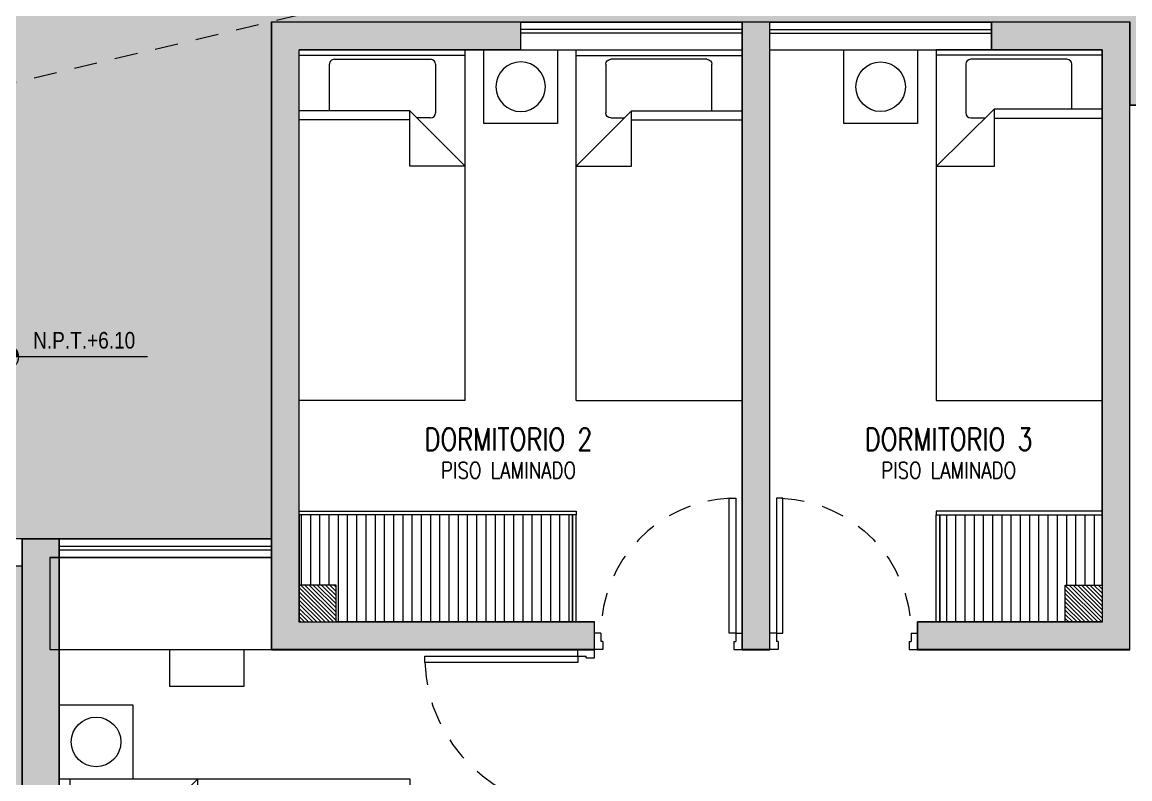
# Model space of a CAD drawing. Header units: millimetres. Extents: x 3738 to 3833, y 1327 to 1657.
# Drawn here: x 3768.47 to 3774.47, y 1491.49 to 1495.59 of the extents above; entities that cross this region are included whole.
import ezdxf
from ezdxf.enums import TextEntityAlignment as Align
from ezdxf.xclip import XClip

# ---------------------------------------------------------------- set-up
doc = ezdxf.new("R2010")
doc.units = ezdxf.units.MM
doc.header["$XCLIPFRAME"] = 2
for name, pattern in [('ACAD_ISO07W100', [3, 0, -3]), ('HIDDEN2', [0.1875, 0.125, -0.0625]), ('X-REF_DP_Arquitectura$0$HIDDEN', [0.375, 0.25, -0.125])]:
    doc.linetypes.add(name, pattern=pattern)
doc.layers.get('0').update_dxf_attribs({"color": 251, "lineweight": 9})
doc.layers.get('DEFPOINTS').update_dxf_attribs({"color": 251, "lineweight": 9})
for name, color, linetype, lineweight in [('A-HATCH', 251, 'Continuous', 13), ('A-MOBILIARIO', 251, 'Continuous', 13), ('A-MURO BAJO', 251, 'Continuous', 13), ('A-MUROS', 251, 'Continuous', 13), ('A-NIVELES-NPT', 251, 'Continuous', 13), ('A-PROYECCIONES', 251, 'HIDDEN2', 13), ('A-TEXTO-ACABADO PISO', 251, 'Continuous', 13), ('A-TEXTO-AMBIENTE', 251, 'Continuous', 13), ('A_20_Estructuras', 251, 'Continuous', 13), ('A_50_TextoAmbiente', 251, 'Continuous', 13), ('A_50_Vigas', 251, 'X-REF_DP_Arquitectura$0$HIDDEN', 13), ('A_60_HatchEstructuras', 251, 'Continuous', 13), ('DLP_MOBILIARIO FIJO', 251, 'Continuous', 13), ('DLP_VERDE', 251, 'Continuous', 13)]:
    doc.layers.add(name, color=color, linetype=linetype, lineweight=lineweight)
doc.styles.add('R80', font='ARIALN.TTF', dxfattribs={"height": 2.03})
doc.styles.add('ROMANS', font='romans.shx', dxfattribs={"width": 0.8})

# ---------------------------------------------------------------- blocks, each defined once
blk = doc.blocks.new('A$C9f73720c')
at = {"layer": 'DLP_VERDE'}
h = blk.add_hatch(dxfattribs=at)
h.set_pattern_fill('AR-SAND', color=256, scale=0.0035, angle=215)
h.set_pattern_definition([(252.5, (24.44767, 11.2647), (0.1028379, -0.13710426), [0, -0.135128, 0, -0.15113, 0, -0.1444625]), (222.5, (24.44767, 11.2647), (0.01502412, -0.29575865), [0, -0.072898, 0, -0.121793, 0, -0.0466725]), (182.5, (24.53724, 11.32742), (-0.22649154, -0.15920515), [0, -0.04445, 0, -0.16002, 0, -0.208915]), (172.5, (24.53724, 11.32742), (-0.17416064, -0.21719985), [0, -0.022225, 0, -0.104902, 0, -0.120015])])
edge = h.paths.add_edge_path()
edge.add_line((50.8576, 131.3638), (52.1732, 135.6744))
edge.add_line((52.1732, 135.6744), (48.184, 136.8921))
edge.add_line((48.184, 136.8921), (49.0243, 139.6451))
edge.add_line((49.0243, 139.6451), (35.7131, 142.6238))
edge.add_line((35.7131, 142.6238), (36.0551, 142.1783))
edge.add_arc((40.9333, 145.9234), 6.15, 217.51443, 224.36418)
edge.add_arc((40.9333, 145.9234), 6.15, 224.36418, 255.73466)
edge.add_line((39.4179, 139.9631), (43.8897, 138.8261))
edge.add_arc((41.5611, 129.6675), 9.45, 10.34086, 75.73466, ccw=False)
h = blk.add_hatch(dxfattribs=at)
h.set_pattern_fill('AR-SAND', color=256, scale=0.0035, angle=215)
h.set_pattern_definition([(252.5, (-226520.54526, -8188080.01937), (0.1028379063742, -0.1371042579803), [0, -0.135128, 0, -0.15113, 0, -0.1444625]), (222.5, (-226520.54526, -8188080.01937), (0.0150241246165, -0.2957586482646), [0, -0.072898, 0, -0.121793, 0, -0.0466725]), (182.5, (-226520.45568, -8188079.95665), (-0.226491538642, -0.159205150185), [0, -0.04445, 0, -0.16002, 0, -0.208915]), (172.5, (-226520.45568, -8188079.95665), (-0.174160637763, -0.217199849944), [0, -0.022225, 0, -0.104902, 0, -0.120015])])
edge = h.paths.add_edge_path()
edge.add_line((36.0209, 135.9696), (35.5631, 133.9244))
edge.add_line((35.5631, 133.9244), (38.2955, 133.3128))
edge.add_line((38.2955, 133.3128), (37.2798, 128.7751))
edge.add_line((37.2798, 128.7751), (36.8412, 128.8732))
edge.add_line((36.8412, 128.8732), (36.2515, 126.2387))
edge.add_line((36.2515, 126.2387), (36.6894, 126.1404))
edge.add_line((36.6894, 126.1404), (36.6799, 126.098))
edge.add_line((36.6799, 126.098), (38.0458, 125.7916))
edge.add_line((38.0458, 125.7916), (40.0797, 134.6873))
edge.add_line((40.0797, 134.6873), (38.1981, 135.1657))
edge.add_arc((40.9333, 145.9234), 11.1, 243.73265, 255.73466, ccw=False)
edge = h.paths.add_edge_path()
edge.add_line((32.713, 135.9476), (33.1708, 137.9891))
edge.add_arc((40.9333, 145.9234), 11.1, 217.64206, 225.62698, ccw=False)
edge.add_arc((31.748, 138.839), 0.5, 37.64475, 127.51284)
edge.add_line((31.4435, 139.2356), (30.7692, 138.7179))
edge.add_line((30.7692, 138.7179), (31.5046, 137.76))
edge.add_line((31.5046, 137.76), (31.3857, 137.6687))
edge.add_line((31.3857, 137.6687), (30.6502, 138.6266))
edge.add_line((30.6502, 138.6266), (29.8568, 138.0175))
edge.add_line((29.8568, 138.0175), (29.5516, 136.6565))
edge.add_line((29.5516, 136.6565), (32.713, 135.9476))
edge = h.paths.add_edge_path()
edge.add_line((33.2972, 137.8674), (32.8593, 135.9147))
edge.add_line((32.8593, 135.9147), (35.712, 135.2762))
edge.add_line((35.712, 135.2762), (35.8827, 136.039))
edge.add_arc((40.9333, 145.9234), 11.1, 226.53294, 242.9345, ccw=False)
at = {"layer": 'A-MURO BAJO', "ltscale": 0.5, "elevation": 0}
blk.add_lwpolyline([(35.7116, 135.2747), (35.9166, 136.1902, 0.033102), (37.245, 135.6133, -14.195042)], format="xyb", dxfattribs=at)
blk.add_lwpolyline([(36.0209, 135.9696), (35.5631, 133.9244), (38.2955, 133.3128), (37.2798, 128.7751), (36.8412, 128.8732), (36.2515, 126.2387), (36.6894, 126.1404), (36.6799, 126.098), (38.0458, 125.7916), (40.0797, 134.6873), (38.1981, 135.1657, -0.052417)], format="xyb", close=True, dxfattribs=at)
at = {"layer": 'A-PROYECCIONES'}
blk.add_line((38.8761, 87.8303, 0), (38.1838, 142.0709, 0), dxfattribs=at)
blk = doc.blocks.new('ESTRUC_P1')
at = {"layer": 'A_60_HatchEstructuras'}
h = blk.add_hatch(color=256, dxfattribs=at)
h.dxf.hatch_style = 1
h.paths.add_polyline_path([(4.65, 0), (3.9, 0), (3.9, -0.15), (4.5, -0.15), (4.5, -3.25), (3.5, -3.25), (3.5, -3.4), (4.65, -3.4)])
h.paths.add_polyline_path([(2.7, 0), (2.55, 0), (2.55, -3.4), (2.7, -3.4)])
h.paths.add_polyline_path([(1.75, -3.25), (0.15, -3.25), (0.15, -0.15), (1.35, -0.15), (1.35, 0), (0, 0), (0, -3.4), (1.75, -3.4)])
h = blk.add_hatch(color=256, dxfattribs=at)
h.dxf.hatch_style = 1
h.paths.add_polyline_path([(7.5001, -6.85), (4.65, -6.85), (4.65, -4.3), (4.5, -4.3), (4.5, -6.85), (1.75, -6.85), (1.75, -6.25), (1.6, -6.25), (1.6, -6.85), (-1.15, -6.85), (-1.15, -2.8), (-1.35, -2.8), (-1.35, -11.05), (-1.15, -11.05), (-1.15, -7), (1.6, -7), (1.6, -7.6), (1.75, -7.6), (1.75, -7), (4.5, -7), (4.5, -9.55), (4.65, -9.55), (4.65, -7), (7.5001, -7)])
h.paths.add_polyline_path([(3.3, -4.45), (3.75, -4.45), (3.75, -4.3), (1.6, -4.3), (1.6, -5.5), (1.7468, -5.5), (1.75, -5.5), (1.75, -4.45), (3.1, -4.45), (3.1, -6.05), (3.3, -6.05)], flags=17)
h.paths.add_polyline_path([(3.3, -7.8), (3.1, -7.8), (3.1, -9.4), (1.75, -9.4), (1.75, -8.35), (1.6, -8.35), (1.6, -9.55), (3.75, -9.55), (3.75, -9.4), (3.3, -9.4)], flags=17)
at = {"layer": 'A_20_Estructuras'}
for points in [[(1.75, -3.25), (0.15, -3.25), (0.15, -0.15), (1.35, -0.15), (1.35, 0), (0, 0), (0, -3.4), (1.75, -3.4)], [(2.7, 0), (2.55, 0), (2.55, -3.4), (2.7, -3.4)], [(4.65, 0), (3.9, 0), (3.9, -0.15), (4.5, -0.15), (4.5, -3.25), (3.5, -3.25), (3.5, -3.4), (4.65, -3.4)], [(7.5001, -6.85), (4.65, -6.85), (4.65, -4.3), (4.5, -4.3), (4.5, -6.85), (1.75, -6.85), (1.75, -6.25), (1.6, -6.25), (1.6, -6.85), (-1.15, -6.85), (-1.15, -2.8), (-1.35, -2.8), (-1.35, -11.05), (-1.15, -11.05), (-1.15, -7), (1.6, -7), (1.6, -7.6), (1.75, -7.6), (1.75, -7), (4.5, -7), (4.5, -9.55), (4.65, -9.55), (4.65, -7), (7.5001, -7)]]:
    blk.add_lwpolyline(points, close=True, dxfattribs=at)
at = {"layer": 'A_50_Vigas'}
for p, q in [((2.7, 0), (3.9, 0)), ((1.35, 0), (2.55, 0)), ((4.65, -0.45), (7.35, -0.45)), ((-1.15, -2.8), (0, -2.8))]:
    blk.add_line(p, q, dxfattribs=at)
blk = doc.blocks.new('A$C77AB7FBD')
at = {"linetype": 'Continuous'}
for p, q in [((0, 0), (0, 1.9)), ((0.9, 1.9), (0, 1.9)), ((0.9, 1.87), (0, 1.87)), ((0.9, 0), (0.9, 1.9)), ((0.164, 1.57), (0.164, 1.8219)), ((0.1908, 1.8487), (0.7119, 1.8487)), ((0.7386, 1.8219), (0.7386, 1.5585)), ((0.6, 1.57), (0, 1.57)), ((0.6, 1.27), (0.6, 1.57)), ((0.9, 1.27), (0.6, 1.57)), ((0.6, 1.52), (0, 1.52)), ((0.7119, 1.5317), (0.6383, 1.5317)), ((0.9, 1.27), (0.6, 1.27)), ((0.9, 0), (0, 0))]:
    blk.add_line(p, q, dxfattribs=at)
for centre, start, end in [((0.1908, 1.8219), 90, 180), ((0.7119, 1.8219), 0, 90), ((0.7119, 1.5585), 270, 0)]:
    blk.add_arc(centre, 0.0267, start, end, dxfattribs=at)
blk = doc.blocks.new('A$C2EBA15F5')
blk.add_lwpolyline([(0, 0.4), (0, 0), (0.4, 0), (0.4, 0.4)], close=True)
blk.add_circle((0.2, 0.2), 0.1344)
blk = doc.blocks.new('CAMA PROYECCION')
for p, q in [((37.495, 40.6423, 0), (37.495, 38.771, 0)), ((38.3949, 40.6423, 0), (37.495, 40.6423, 0)), ((38.3949, 38.771, 0), (38.3949, 40.6423, 0)), ((38.0806, 39.3741, 0), (38.3949, 39.3741, 0)), ((38.3949, 39.3741, 0), (38.0806, 39.0644, 0)), ((38.0806, 39.0644, 0), (38.0806, 39.3741, 0)), ((38.0806, 39.1133, 0), (37.495, 39.1133, 0)), ((37.495, 39.0644, 0), (38.0806, 39.0644, 0)), ((37.659, 39.0644, 0), (37.659, 38.8203, 0)), ((38.2069, 39.1106, 0), (38.1275, 39.1106, 0)), ((38.2336, 38.8203, 0), (38.2336, 39.0838, 0)), ((37.495, 38.7423, 0), (37.495, 38.9974, 0)), ((38.3949, 38.7423, 0), (38.3949, 38.9974, 0)), ((37.495, 38.771, 0), (38.3949, 38.771, 0)), ((37.6857, 38.7936, 0), (38.2069, 38.7936, 0)), ((37.495, 38.7423, 0), (38.3949, 38.7423, 0))]:
    blk.add_line(p, q)
at = {"elevation": 0}
blk.add_lwpolyline([(38.495, 38.7423), (38.495, 39.1423), (38.895, 39.1423), (38.895, 38.7423)], close=True, dxfattribs=at)
blk.add_circle((38.695, 38.9423, 0), 0.1344)
for centre, start, end in [((38.2069, 39.0838, 0), 0, 90), ((37.6857, 38.8203, 0), 180, 270), ((38.2069, 38.8203, 0), 270, 0)]:
    blk.add_arc(centre, 0.0267, start, end)
blk = doc.blocks.new('A$C3E6679A6')
for p, q in [((0, 1.8444), (0.0001, 1.9044)), ((0.0001, 1.9044), (1.4501, 1.9044)), ((1.4501, 1.9044), (1.4501, 1.8444))]:
    blk.add_line(p, q)
at = {"linetype": 'Continuous'}
for p, q in [((0, 1.8444), (1.45, 1.8444)), ((0, 0.0044), (0, 1.8444)), ((0.2173, 1.8167), (0.6414, 1.8167)), ((0.8086, 1.8167), (1.2327, 1.8167)), ((1.45, 1.8444), (1.45, 0.0044)), ((0.1867, 1.5087), (0.1867, 1.786)), ((0.672, 1.786), (0.672, 1.5087)), ((0.778, 1.5087), (0.778, 1.786)), ((1.2633, 1.786), (1.2633, 1.4926)), ((0, 1.5084), (1.0953, 1.5084)), ((1.45, 1.1538), (1.0953, 1.5084)), ((1.0953, 1.5084), (1.0953, 1.1538)), ((1.0953, 1.4524), (0, 1.4524)), ((1.2327, 1.462), (1.1418, 1.462)), ((1.0953, 1.1538), (1.45, 1.1538)), ((1.45, 0.0044), (0, 0.0044))]:
    blk.add_line(p, q, dxfattribs=at)
for centre, start, end in [((0.2173, 1.786), 90, 180), ((0.6414, 1.786), 0, 90), ((0.8086, 1.786), 90, 180), ((1.2327, 1.786), 0, 90), ((1.2327, 1.4926), 270, 0)]:
    blk.add_arc(centre, 0.0306, start, end, dxfattribs=at)
at = {"layer": 'DEFPOINTS', "color": 0, "linetype": 'ByBlock'}
for p in [(0, 1.9044), (0, 0)]:
    blk.add_point(p, dxfattribs=at)
blk = doc.blocks.new('*U258')
for p, q in [((0.01, 0.855), (0.01, 0.9)), ((0.055, 0.855), (0.01, 0.855)), ((0.1, 0.865), (0.055, 0.865)), ((0.055, 0.855), (0.055, 0.865)), ((0.1, 0.865), (0.1, 0.9)), ((0.055, 0.045), (0.01, 0.045)), ((0.01, 0.045), (0.01, 0)), ((0.055, 0.045), (0.055, 0.035)), ((0.1, 0.035), (0.055, 0.035)), ((0.1, 0.035), (0.1, 0))]:
    blk.add_line(p, q)
blk.add_lwpolyline([(0.93, 0.07), (0.93, 0.035), (0.1, 0.035), (0.1, 0.07)], close=True)
at = {"color": 7, "linetype": 'HIDDEN2'}
blk.add_arc((0.0995, 0.0339), 0.8311, 2.23015, 89.96723, dxfattribs=at)
blk = doc.blocks.new('*U259')
for p, q in [((0.01, 0.755), (0.01, 0.8)), ((0.1, 0.765), (0.1, 0.8)), ((0.055, 0.755), (0.01, 0.755)), ((0.1, 0.765), (0.055, 0.765)), ((0.055, 0.755), (0.055, 0.765)), ((0.055, 0.045), (0.01, 0.045)), ((0.01, 0.045), (0.01, 0)), ((0.055, 0.045), (0.055, 0.035)), ((0.1, 0.035), (0.055, 0.035)), ((0.1, 0.035), (0.1, 0))]:
    blk.add_line(p, q)
blk.add_lwpolyline([(0.83, 0.07), (0.83, 0.035), (0.1, 0.035), (0.1, 0.07)], close=True)
at = {"color": 7, "linetype": 'HIDDEN2'}
blk.add_arc((0.0996, 0.034), 0.731, 2.23015, 89.96723, dxfattribs=at)
blk = doc.blocks.new('DPTO 65')
at = {"layer": 'A-HATCH'}
h = blk.add_hatch(dxfattribs=at)
h.set_pattern_fill('ANSI31', color=256, scale=0.005)
h.set_pattern_definition([(45, (-52.640968, -4.05), (-0.01122532, 0.01122532), [])])
h.paths.add_polyline_path([(-5.85, 3.95), (-5.65, 3.95), (-5.65, 3.75), (-5.85, 3.75)])
h = blk.add_hatch(dxfattribs=at)
h.set_pattern_fill('ANSI31', color=256, scale=0.005)
h.set_pattern_definition([(45, (-50.050001, -4.05), (-0.01122532, 0.01122532), [])])
h.paths.add_polyline_path([(-1.5, 3.95), (-1.7, 3.95), (-1.7, 3.75), (-1.5, 3.75)])
at = {"layer": 'DLP_MOBILIARIO FIJO'}
h = blk.add_hatch(dxfattribs=at)
h.set_pattern_fill('_USER', color=8, scale=0.05, angle=270, pattern_type=0)
h.set_pattern_definition([(270, (-65.03, 33.379965), (0.05, -9e-18), [])])
h.paths.add_polyline_path([(-5.85, 4.33), (-4.97, 4.33), (-4.97, 3.75), (-5.65, 3.75), (-5.65, 3.95), (-5.85, 3.95)])
h = blk.add_hatch(dxfattribs=at)
h.set_pattern_fill('_USER', color=8, scale=0.05, angle=270, pattern_type=0)
h.set_pattern_definition([(270, (-9542.434857, -4941.215817), (0.05, -9e-18), [])])
h.paths.add_polyline_path([(-1.5, 4.33), (-1.5, 3.95), (-1.7, 3.95), (-1.7, 3.75), (-2.98, 3.75), (-2.98, 4.33)])
at = {"layer": 'A-MOBILIARIO'}
for points in [[(-1.35, 3.6), (-1.35, 4.1), (-0.15, 4.1), (-0.15, 3.6)], [(-0.8, 3.4), (-0.8, 3.6), (-1.2, 3.6), (-1.2, 3.4)]]:
    blk.add_lwpolyline(points, close=True, dxfattribs=at)
at = {"layer": 'A-MURO BAJO'}
for p, q in [((-4.05, 7), (-5.25, 7)), ((-2.7, 7), (-3.9, 7)), ((-4.05, 6.85), (-5.25, 6.85)), ((-2.7, 6.85), (-3.9, 6.85)), ((-0.2, 4.2), (-1.35, 4.2)), ((-0.2, 4.1), (-1.35, 4.1))]:
    blk.add_line(p, q, dxfattribs=at)
at = {"layer": 'A-MUROS'}
for p, q in [((-6, 7), (-5.25, 7)), ((-6, 3.6), (-6, 7)), ((-5.25, 6.85), (-5.25, 7)), ((-4.05, 7), (-3.9, 7)), ((-4.05, 3.6), (-4.05, 7)), ((-3.9, 3.6), (-3.9, 7)), ((-2.7, 7), (-1.35, 7)), ((-2.7, 6.85), (-2.7, 7)), ((-1.35, 3.6), (-1.35, 7)), ((-5.85, 6.85), (-5.25, 6.85)), ((-5.85, 3.95), (-5.85, 6.85)), ((-2.7, 6.85), (-1.5, 6.85)), ((-1.5, 3.95), (-1.5, 6.85)), ((-0.2, 4.1), (-0.2, 4.2)), ((-0.2, 4.2), (-0.15, 4.2)), ((-0.15, 4.1), (-0.2, 4.1)), ((-5.65, 3.95), (-5.85, 3.95)), ((-5.65, 3.75), (-5.65, 3.95)), ((-1.7, 3.75), (-1.7, 3.95)), ((-1.7, 3.95), (-1.5, 3.95)), ((-5.65, 3.75), (-4.85, 3.75)), ((-4.85, 3.6), (-4.85, 3.75)), ((-3.1, 3.75), (-1.7, 3.75)), ((-3.1, 3.6), (-3.1, 3.75)), ((-6, 3.6), (-4.85, 3.6)), ((-4.05, 3.6), (-3.9, 3.6)), ((-3.1, 3.6), (-1.35, 3.6))]:
    blk.add_line(p, q, dxfattribs=at)
at = {"layer": 'DLP_MOBILIARIO FIJO'}
for p, q in [((-4.05, 6.96), (-5.25, 6.96)), ((-4.05, 6.94), (-5.25, 6.94)), ((-3.9, 6.96), (-2.7, 6.96)), ((-3.9, 6.94), (-2.7, 6.94)), ((-0.2, 4.16), (-1.35, 4.16)), ((-0.2, 4.14), (-1.35, 4.14))]:
    blk.add_line(p, q, dxfattribs=at)
at = {"layer": 'DLP_MOBILIARIO FIJO', "elevation": 0}
for points in [[(-4.95, 4.35), (-4.95, 4.33), (-5.85, 4.33), (-5.85, 4.35)], [(-4.97, 3.75), (-4.95, 3.75), (-4.95, 4.33), (-4.97, 4.33)], [(-3, 4.35), (-3, 4.33), (-1.5, 4.33), (-1.5, 4.35)], [(-2.98, 3.75), (-3, 3.75), (-3, 4.33), (-2.98, 4.33)]]:
    blk.add_lwpolyline(points, close=True, dxfattribs=at)
at = {"layer": 'DLP_MOBILIARIO FIJO', "color": 8}
for points in [[(-5.85, 3.75), (-4.97, 3.75), (-4.97, 4.33), (-5.85, 4.33)], [(-1.5, 3.75), (-2.98, 3.75), (-2.98, 4.33), (-1.5, 4.33)]]:
    blk.add_lwpolyline(points, close=True, dxfattribs=at)
at = {"layer": 'A-MOBILIARIO'}
for name, p, xscale, rotation in [('CAMA PROYECCION', (-43.345, 45.5923, 0), -1, 180), ('*U259', (-3.9, 3.59), -1.000000000000015, 270), ('*U258', (-3.11, 3.6), -1, 180)]:
    blk.add_blockref(name, p, dxfattribs=dict(at, xscale=xscale, rotation=rotation))
blk.add_blockref('A$C77AB7FBD', (-3.9, 4.95), dxfattribs=at)
at = {"layer": 'A-MOBILIARIO', "extrusion": (0, 0, -1), "xscale": -1, "zscale": -1}
blk.add_blockref('A$C2EBA15F5', (2.9, 6.45), dxfattribs=at)
at = {"layer": 'A-MOBILIARIO', "xscale": -1}
for name, p in [('A$C77AB7FBD', (-1.5, 4.95)), ('A$C2EBA15F5', (-0.2, 2.9001))]:
    blk.add_blockref(name, p, dxfattribs=at)
at = {"layer": 'A-MOBILIARIO', "rotation": 90}
blk.add_blockref('*U259', (-4.05, 3.59), dxfattribs=at)
at = {"layer": 'A-MOBILIARIO', "extrusion": (0, 0, -1), "zscale": -1.000000000000004, "rotation": 90}
blk.add_blockref('A$C3E6679A6', (2.1044, 1.45), dxfattribs=at)
blk = doc.blocks.new('N.03')
at = {"layer": 'A-MUROS'}
blk.add_lwpolyline([(-26.65, 5.975), (-26.65, 1.925), (-26.85, 1.925), (-26.85, 10.175), (-26.65, 10.175), (-26.65, 6.125)], dxfattribs=at)
blk = doc.blocks.new('JUNTA2')
at = {"layer": 'A-MOBILIARIO'}
blk.add_lwpolyline([(-25.6, -2.925), (-25.6, -2.425), (-26.75, -2.425), (-26.75, -2.925)], close=True, dxfattribs=at)
at = {"layer": 'A-MUROS'}
blk.add_lwpolyline([(-24, -6.375), (-26.75, -6.375), (-26.75, -2.325), (-26.95, -2.325), (-26.95, -10.575), (-26.75, -10.575), (-26.75, -6.525), (-24, -6.525)], dxfattribs=at)
blk = doc.blocks.new('TF_P1')
blk.add_blockref('JUNTA2', (26.95, 10.575))
at = {"xscale": -1}
blk.add_blockref('DPTO 65', (0, 4.05), dxfattribs=at)
blk.add_blockref('N.03', (26.85, -1.925))
blk = doc.blocks.new('TEXTO AMBIENTES P1')
at = {"layer": 'A-TEXTO-ACABADO PISO', "char_height": 0.09, "attachment_point": 2, "style": 'ROMANS'}
for insert in [(1.2842, -2.3834), (3.6682, -2.3834)]:
    blk.add_mtext_dynamic_manual_height_columns('PISO LAMINADO', width=1.20225, gutter_width=12.5, heights=[0], dxfattribs=dict(at, insert=insert))
at = {"layer": 'A-TEXTO-AMBIENTE', "style": 'ROMANS', "width": 0.8}
for s, p in [('DORMITORIO 2', (1.2841, -2.3201)), ('DORMITORIO 3', (3.6684, -2.3201))]:
    blk.add_text(s, height=0.12, dxfattribs=at).set_placement(p, align=Align.CENTER)
blk = doc.blocks.new('SIM NIVEL PLANTA')
at = {"linetype": 'Continuous'}
h = blk.add_hatch(dxfattribs=at)
h.set_pattern_fill('_USER', color=0, scale=0.089997, angle=45, style=0, pattern_type=0)
h.set_pattern_definition([(45, (31854.49523, 23864.84028), (-0.06363728001, 0.06363728001), [])])
h.paths.add_polyline_path([(-17.33, 0), (-15.98, 0, 0.409209), (-17.33, 1.33)])
h.paths.add_polyline_path([(-18.68, 0, 0.004279), (-18.68, -0.02, 0.414214), (-17.33, -1.37), (-17.33, 0)])
at = {"color": 0}
for p, q in [((-17.33, -3.58), (-17.33, 3.34)), ((-2, 0), (-20, 0))]:
    blk.add_line(p, q, dxfattribs=at)
at = {"color": 0, "linetype": 'Continuous'}
blk.add_circle((-17.33, -0.02), 1.35, dxfattribs=at)
at = {"color": 0, "style": 'R80'}
blk.add_attdef('N.P.T.+0.00', text='', height=1.8, dxfattribs=at).set_placement((-8.87, 1.77), align=Align.MIDDLE_CENTER)
blk = doc.blocks.new('NIVELES')
at = {"layer": 'A-NIVELES-NPT'}
ref = blk.add_blockref('SIM NIVEL PLANTA', (-26.2215, -1.3382, 0), dxfattribs=dict(at, xscale=0.05, yscale=0.05, zscale=0.05))
ref.add_attrib('N.P.T.+0.00', 'N.P.T.+6.10', dxfattribs={"layer": '0', "height": 0.09, "style": 'R80'}).set_placement((-26.665, -1.2495, 0), align=Align.MIDDLE_CENTER)

msp = doc.modelspace()

# ---------------------------------------------------------------- block references
at = {"color": 7, "linetype": 'ACAD_ISO07W100', "ltscale": 5, "true_color": 0xffffff}
ref = msp.add_blockref('A$C9f73720c', (3908.2809, 1487.3354), dxfattribs=dict(at, rotation=102.6156181418625))
XClip(ref).set_block_clipping_path([(22.1542253106, 140.4101169162), (10.3600901397, 87.7136669306), (29.6608346476, 83.3939150368), (41.4549698184, 136.0903650224)])

# ---------------------------------------------------------------- next in the draw order: block references
at = {"color": 251}
msp.add_blockref('ESTRUC_P1', (3769.8221, 1495.5876), dxfattribs=at)

# ---------------------------------------------------------------- next in the draw order: block references
msp.add_blockref('TF_P1', (3768.4721, 1484.5379), dxfattribs=at)

# ---------------------------------------------------------------- next in the draw order: block references
msp.add_blockref('NIVELES', (3795.4725, 1495.1136, 0))
at = {"layer": 'A_50_TextoAmbiente'}
msp.add_blockref('TEXTO AMBIENTES P1', (3769.8221, 1495.5879), dxfattribs=at)

doc.saveas('drawing.dxf')
